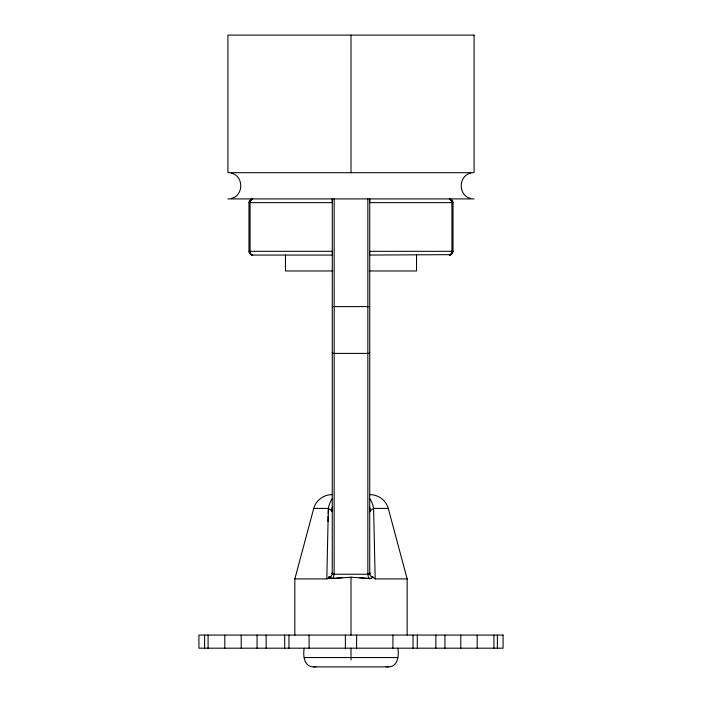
<?xml version="1.0" encoding="UTF-8"?>
<svg xmlns="http://www.w3.org/2000/svg" width="702" height="702" viewBox="0 0 702 702"><rect width="100%" height="100%" fill="white"/><g stroke="black" fill="none" stroke-linecap="round" stroke-linejoin="round"><path stroke-width="1.05" d="M332.318 198.903L332.283 202.641L248.973 202.641L248.973 251.316A3.747 3.747 0 0 0 252.72 255.063L332.432 255.063M294.84 635.073L294.84 578.913L326.816 578.913L328.167 516.268M328.018 521.481L328.404 508.415A18.533 11.241 90 0 1 332.415 498.508M328.238 513.671L328.404 508.415L313.733 508.415L294.84 578.913M332.283 198.903L332.248 573.622A1.869 0.93 4.4 0 0 332.283 573.859L331.537 576L329.65 576.675L329.519 577.632L331.046 578.545L351 577.202L370.27 578.659L372.859 577.105L370.305 575.78L369.717 572.674L369.717 198.903M331.414 578.623L333.432 577.597L334.152 573.587L334.152 198.903M369.726 573.139L369.735 573.236A1.869 0.939 -2.7 0 1 367.866 574.236L334.134 574.236L334.152 573.49A1.869 0.939 0 0 1 332.283 572.551A21.411 19.437 0 0 1 332.274 573.148L332.23 573.867M369.612 253.343L369.682 251.316L453.027 251.316L453.027 202.641A3.747 3.747 0 0 0 449.28 198.903A3.747 2.65 -90 0 1 450.482 199.307L451.64 200.947A3.747 2.65 -90 0 1 451.93 202.641L451.93 251.316L451.632 253.273L450.482 254.65L369.568 255.063M397.797 648.183C399.14 655.299 397.981 666.865 388.443 666.9L313.557 666.9C304.019 666.865 302.86 655.299 304.203 648.183M252.308 198.947L250.368 200.684L250.07 202.641L250.07 251.316A3.747 2.65 -90 0 0 250.36 253.018L251.369 254.563L252.72 255.063A3.747 2.65 -90 0 1 251.518 254.65L251.369 254.563M372.437 577.685L372.534 576.658M369.717 573.859L369.735 573.236M250.202 201.483L250.579 200.447A3.747 2.65 -90 0 1 250.851 200L251.904 199.087M451.798 252.474L451.421 253.519M332.248 573.578L332.3 573.411A1.869 0.939 2.7 0 0 334.134 574.236M372.63 577.386L372.613 576.658M329.764 577.895L329.475 576.667L328.729 577.728L329.65 576.675M313.733 508.415C315.918 500.394 323.657 494.577 331.958 494.673M326.816 578.913L328.282 578.237L329.387 576.658M250.851 200L250.368 200.684M407.16 635.073L407.16 578.913L388.267 508.415L373.596 508.415L371.218 510.021A15.97 7.081 -0.9 0 0 370.402 511.012L370.112 511.416A3.528 0.544 -72.7 0 1 369.682 511.293M450.096 254.879L451.149 253.966M251.167 199.614L251.518 199.307A3.747 2.65 90 0 1 252.72 198.903A3.747 3.747 0 0 0 248.973 202.641M450.631 254.563L450.482 254.65A3.747 2.65 90 0 1 449.28 255.063A3.747 3.747 0 0 0 453.027 251.316M231.309 198.455C243.892 195.682 243.892 175.912 231.309 173.14M470.691 173.14C458.108 175.912 458.108 195.682 470.691 198.455M370.849 578.571L371.437 578.378M313.557 666.9L315.979 666.584M334.319 578.466L342.655 577.623M330.265 576.86L329.317 576.798L329.519 577.632M227.913 198.903L474.087 198.903M453.027 202.641L369.717 202.641L369.682 198.903M248.973 251.316L332.318 251.316L332.388 253.343M332.757 270.972L285.477 270.972L285.477 254.949M369.243 270.972L416.523 270.972L416.523 254.949M332.283 306.607L369.717 306.607M370.042 494.673C378.343 494.577 386.082 500.394 388.267 508.415M372.859 577.105L375.184 578.913L407.16 578.913M304.203 657.537L397.797 657.537M367.681 578.466L359.345 577.623M386.021 666.584L388.443 666.9M328.396 508.502L330.782 510.021A15.97 7.081 0.9 0 1 331.598 511.012L332.195 511.574A3.019 0.474 73.2 0 0 332.283 511.214A18.533 17.199 0 0 1 332.336 509.854M449.692 198.947L451.64 200.947M330.089 578.132L328.799 577.641L330.695 578.43M369.691 578.65L368.287 576.983L367.848 573.587L367.848 198.903M450.482 199.307L450.833 199.614A3.747 2.65 90 0 0 450.096 199.087M251.518 254.65L251.167 254.343A3.747 2.65 90 0 0 251.904 254.879M329.22 577.088L329.712 578.079M250.36 253.018L250.579 253.519M329.22 576.965L329.361 577.667M367.883 574.605L367.857 574.096A21.271 18.419 0 0 1 367.848 573.49A1.869 0.939 0 0 0 369.717 572.551L369.726 573.034M375.184 578.913L373.596 508.415A18.533 11.241 90 0 0 369.585 498.508M497.385 635.073L497.385 648.183M493.91 635.073L493.91 648.183M477.193 635.073L477.193 648.183M460.793 635.073L460.793 648.183M444.936 635.073L444.936 648.183M435.854 635.073L435.854 648.183M417.313 635.073L417.313 648.183M413.022 635.073L413.022 648.183M392.918 635.073L392.918 648.183M356.616 635.073L356.616 648.183M351 35.1L351 172.692M351 577.202L351 635.073M351 648.183L351 659.959M345.384 635.073L345.384 648.183M309.082 635.073L309.082 648.183M288.978 635.073L288.978 648.183M284.687 635.073L284.687 648.183M266.146 635.073L266.146 648.183M257.064 635.073L257.064 648.183M241.207 635.073L241.207 648.183M224.807 635.073L224.807 648.183M208.09 635.073L208.09 648.183M204.615 635.073L204.615 648.183M369.638 573.999A1.869 0.93 -4.4 0 1 368.708 574.561M369.717 352.465A1.869 0.939 0 0 1 367.848 353.404L334.152 353.404A1.869 0.939 0 0 1 332.283 352.465M333.292 574.561A1.869 0.93 4.4 0 1 332.362 573.999M332.064 578.588A1.869 1.518 70.2 0 1 330.747 576.544M331.59 511.012A18.533 17.296 -90 0 1 332.441 507.081M369.559 507.081A18.533 17.296 90 0 1 370.41 511.012M369.664 509.854A18.533 17.199 0 0 1 369.717 511.205M474.087 35.1L227.913 35.1L227.913 172.692L474.087 172.692L474.087 35.1M503.088 635.073L198.912 635.073L198.912 648.183L503.088 648.183L503.088 635.073"/></g></svg>
